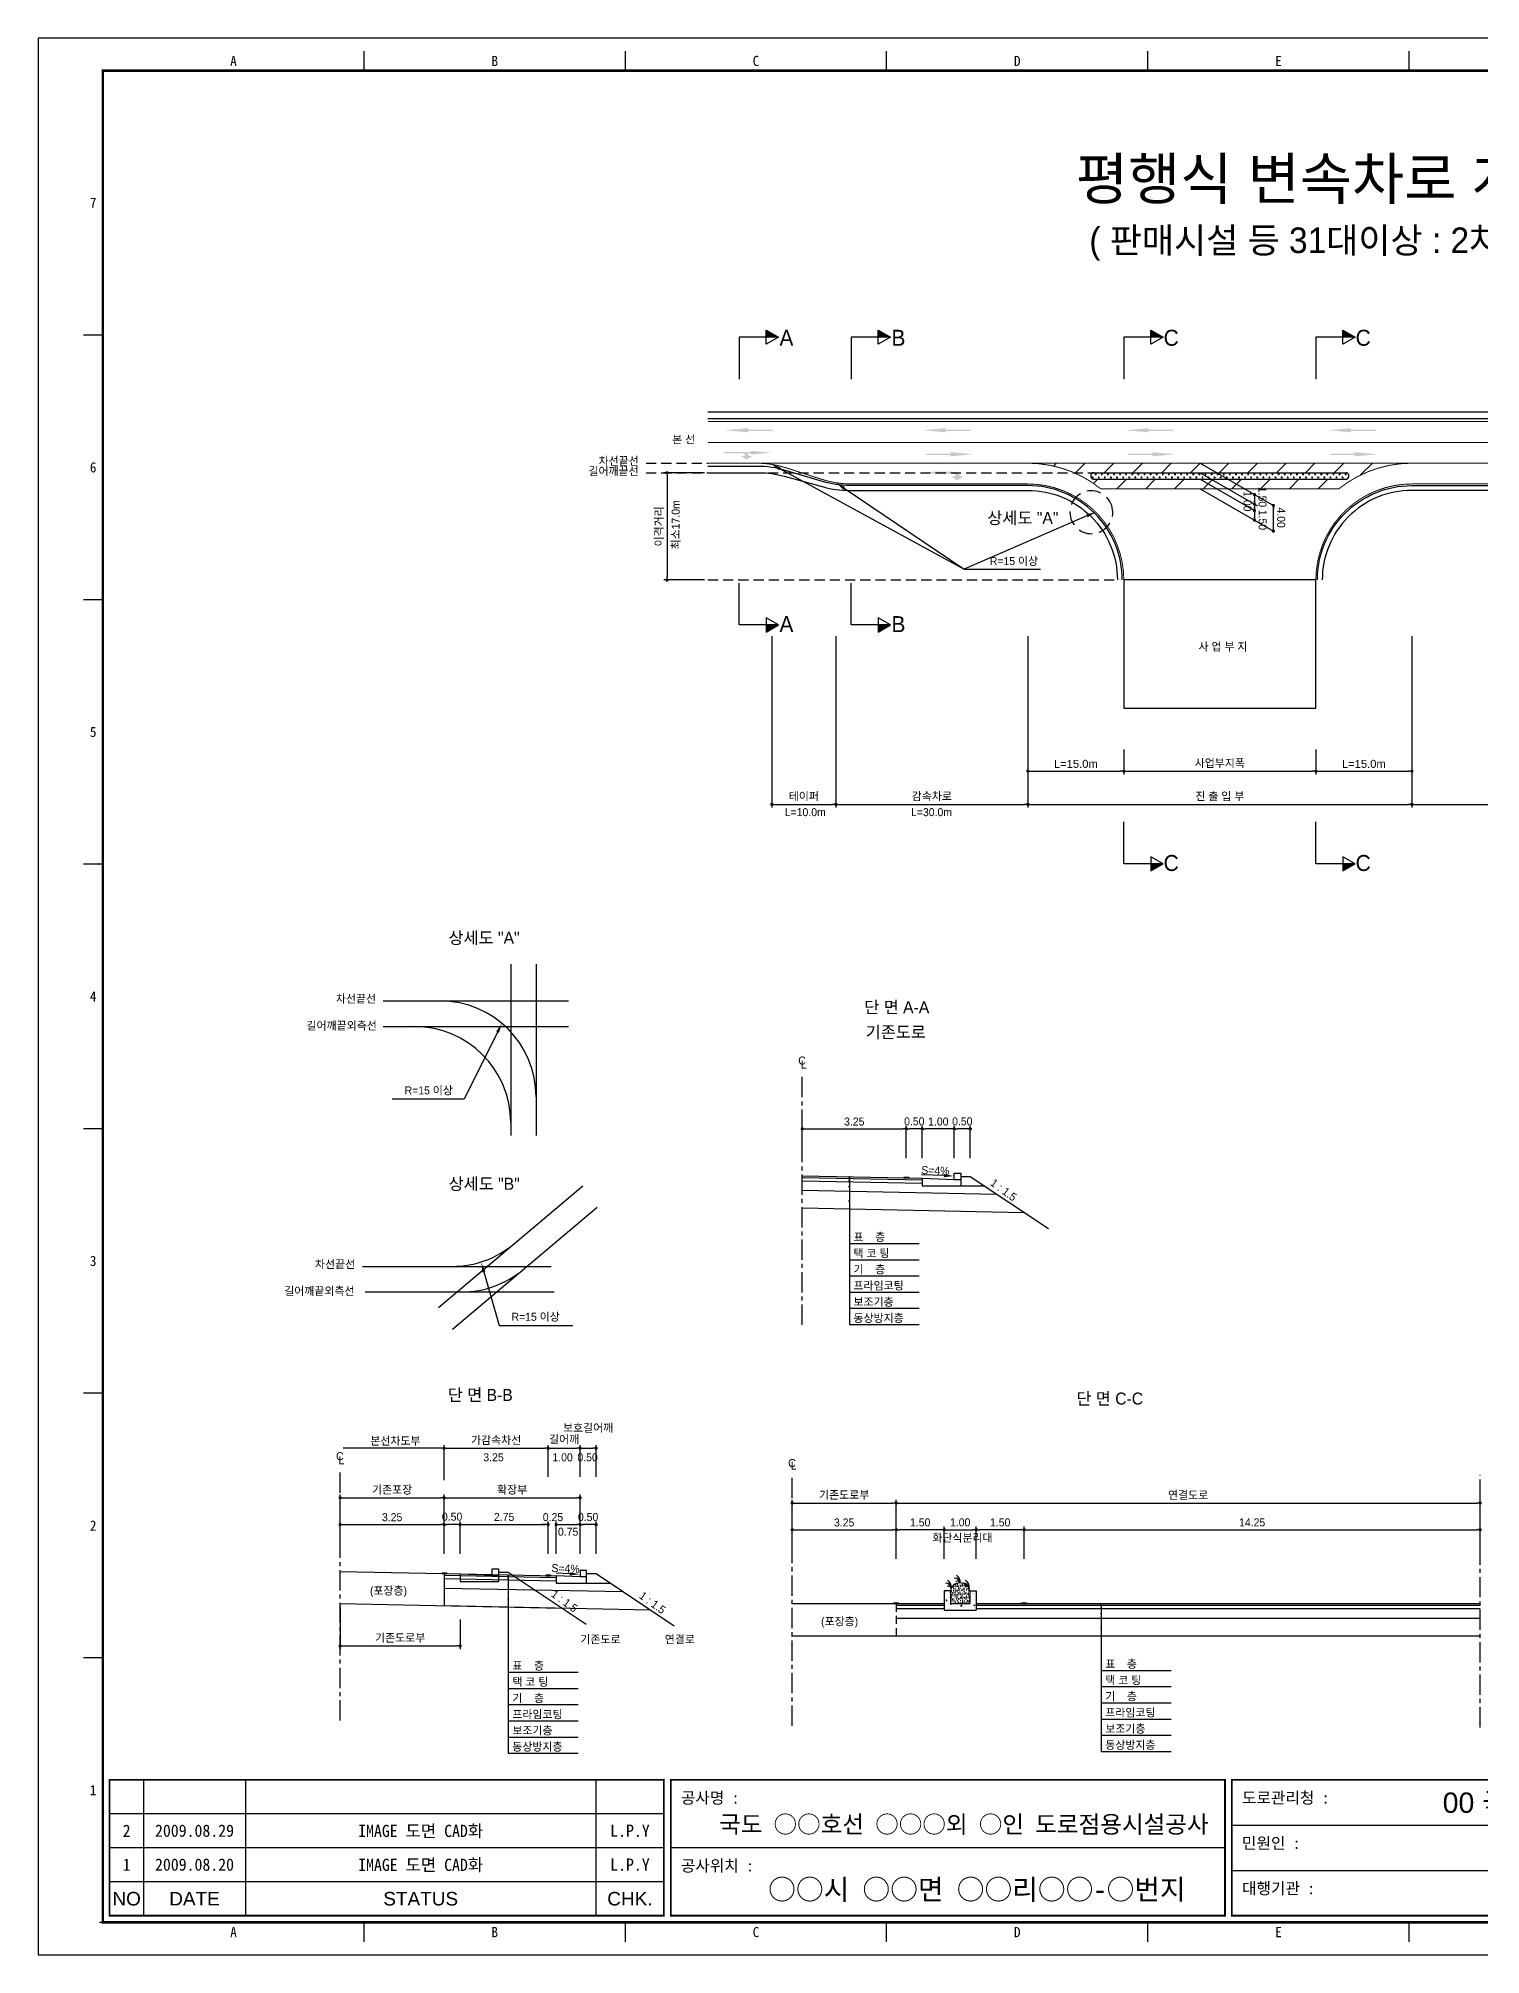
# Model space of a CAD drawing. Header units: millimetres. Extents: x 465 to 889, y -17 to 283.
# Drawn here: x 465.2 to 690.6, y -16.8 to 282.6 of the extents above; entities that cross this region are included whole.
import ezdxf
from ezdxf.enums import TextEntityAlignment as Align

# ---------------------------------------------------------------- set-up
doc = ezdxf.new("R2010")
doc.units = ezdxf.units.MM
doc.linetypes.add('CENTER', pattern=[50.8, 31.75, -6.35, 6.35, -6.35])
doc.linetypes.add('HIDDEN', pattern=[9.525, 6.35, -3.175])
for name, color, linetype in [('CC-GSTR-0004', 4, 'Continuous'), ('CM-LANE-0030', 30, 'Continuous'), ('CZ-DIMT-0002', 7, 'Continuous'), ('CZ-EXST-0002', 1, 'Continuous'), ('CZ-LIN1-0007', 7, 'Continuous'), ('CZ-LIN2-0003', 3, 'Continuous'), ('CZ-LINE-0001', 7, 'Continuous'), ('CZ-TEXT-BOX0', 7, 'Continuous'), ('TITLE', 7, 'Continuous')]:
    doc.layers.add(name, color=color, linetype=linetype)
doc.styles.add('견고딕', font='arial.ttf')
doc.styles.add('돋움', font='')
doc.styles.add('돋음체', font='')
doc.styles.get('돋움').set_extended_font_data('Dotum')
doc.styles.get('돋음체').set_extended_font_data('DotumChe')

# ---------------------------------------------------------------- blocks, each defined once
blk = doc.blocks.new('_Dot')
at = {"color": 0, "linetype": 'ByBlock', "lineweight": -2}
blk.add_line((-0.5, 0), (-1, 0), dxfattribs=at)
at = {"color": 0, "linetype": 'ByBlock', "const_width": 0.5}
blk.add_lwpolyline([(-0.25, 0, 1), (0.25, 0, 1)], format="xyb", close=True, dxfattribs=at)

msp = doc.modelspace()

# ---------------------------------------------------------------- hatches: boundary and pattern name
at = {"layer": 'CM-LANE-0030'}
h = msp.add_hatch(dxfattribs=at)
h.set_pattern_fill('ANSI31', color=256, style=0)
h.set_pattern_definition([(45, (-33.083, -14.5782), (-2.245064, 2.245064), [])])
h.paths.add_polyline_path([(619.84, 216.24, -0.170323), (631.24, 212.24), (668.44, 212.24, -0.170323), (679.84, 216.24)])
h.paths.add_polyline_path([(669.52, 214.74, -0.750696), (669.79, 213.82, 0.001926), (669.67, 213.74), (630.02, 213.74, 0.001926), (629.89, 213.82, -0.750696), (630.16, 214.74)], flags=16)
at = {"layer": 'CZ-EXST-0002'}
h = msp.add_hatch(dxfattribs=at)
h.set_pattern_fill('AR-SAND', color=256, scale=0.01, style=0)
h.set_pattern_definition([(37.5, (-501.35306, 3520.91165), (-0.016000313, 0.489413237), [0, -0.38608, 0, -0.4318, 0, -0.41275]), (7.5, (-501.35306, 3520.91165), (0.44952328, 0.7168251), [0, -0.20828, 0, -0.34798, 0, -0.13335]), (327.5, (-501.6655, 3520.91165), (0.79099237, 0.001437185), [0, -0.127, 0, -0.4572, 0, -0.5969]), (317.5, (-501.6655, 3520.91165), (0.76355645, 0.22292932), [0, -0.0635, 0, -0.29972, 0, -0.3429])])
edge = h.paths.add_edge_path()
edge.add_ellipse((609.27, 40.07), major_axis=(-1.5, 0), ratio=0.829212, start_angle=180, end_angle=360)
edge.add_line((607.77, 40.07), (607.77, 38.07))
edge.add_line((607.77, 38.07), (610.77, 38.07))
edge.add_line((610.77, 38.07), (610.77, 40.07))
at = {"layer": 'CZ-LIN1-0007'}
for points in [[(576.15, 221.71), (576.15, 221.49), (579.97, 221.49), (579.97, 221.28), (576.15, 221.28), (576.15, 221.06), (572.5, 221.38)], [(607.01, 221.71), (607.01, 221.49), (610.83, 221.49), (610.83, 221.28), (607.01, 221.28), (607.01, 221.06), (603.36, 221.38)], [(638.73, 221.71), (638.73, 221.49), (642.55, 221.49), (642.55, 221.28), (638.73, 221.28), (638.73, 221.06), (635.08, 221.38)], [(670.36, 221.71), (670.36, 221.49), (674.18, 221.49), (674.18, 221.28), (670.36, 221.28), (670.36, 221.06), (666.71, 221.38)], [(575.41, 217.99, -0.267976), (576.32, 217.38), (576.87, 217.39), (575.84, 216.81), (575.01, 217.38), (575.62, 217.38, 0.504994), (575.35, 217.75), (572.3, 217.77), (572.3, 218.01)], [(576.54, 218.16), (576.54, 217.97), (573.11, 217.97), (573.11, 217.78), (576.54, 217.78), (576.54, 217.59), (579.81, 217.87)], [(607.74, 217.96), (607.74, 217.74), (603.91, 217.74), (603.91, 217.53), (607.74, 217.53), (607.74, 217.31), (611.39, 217.63)], [(639.31, 217.96), (639.31, 217.74), (635.48, 217.74), (635.48, 217.53), (639.31, 217.53), (639.31, 217.31), (642.96, 217.63)], [(670.88, 217.96), (670.88, 217.74), (667.06, 217.74), (667.06, 217.53), (670.88, 217.53), (670.88, 217.31), (674.53, 217.63)], [(608.27, 214.89, -0.267976), (609.3, 214.21), (609.93, 214.21), (608.76, 213.55), (607.81, 214.2), (608.51, 214.21, 0.504994), (608.2, 214.62), (604.73, 214.64), (604.74, 214.92)], [(601.22, 104.56), (601.22, 104.69), (600.47, 104.7), (600.47, 104.58)], [(529.01, 42.75), (529.01, 42.88), (528.26, 42.89), (528.26, 42.77)], [(545.26, 42.43), (545.26, 42.55), (544.51, 42.57), (544.51, 42.44)], [(599.64, 38.07), (599.64, 38.19), (598.89, 38.19), (598.89, 38.07)], [(619.64, 38.07), (619.64, 38.19), (618.89, 38.19), (618.89, 38.07)]]:
    msp.add_hatch(color=256, dxfattribs=at).paths.add_polyline_path(points)
at = {"layer": 'CZ-LIN2-0003'}
h = msp.add_hatch(dxfattribs=at)
h.set_pattern_fill('CROSS', color=256, scale=0.075, style=0)
h.set_pattern_definition([(0, (-33.0829, -14.57823), (0.47625, 0.47625), [0.238125, -0.714375]), (90, (-32.96384, -14.6973), (-0.47625, 0.47625), [0.238125, -0.714375])])
h.paths.add_polyline_path([(669.52, 214.74), (630.16, 214.74, 0.750696), (629.89, 213.82, -0.001926), (630.02, 213.74), (669.67, 213.74, -0.001926), (669.79, 213.82, 0.750696)])
at = {"layer": 'CZ-LINE-0001'}
for points in [[(578.96, 237.01), (578.96, 235.91), (580.87, 235.91)], [(596.46, 237.01), (596.46, 235.91), (598.36, 235.91)], [(639.08, 237.01), (639.08, 235.91), (640.99, 235.91)], [(669.08, 237.01), (669.08, 235.91), (670.99, 235.91)], [(580.87, 190.96), (578.96, 190.96), (578.96, 189.86)], [(598.36, 190.96), (596.46, 190.96), (596.46, 189.86)], [(640.99, 153.65), (639.08, 153.65), (639.08, 152.55)], [(670.99, 153.65), (669.08, 153.65), (669.08, 152.55)]]:
    msp.add_hatch(color=256, dxfattribs=at).paths.add_polyline_path(points)

# ---------------------------------------------------------------- linework, layer by layer
at = {"color": 0, "linetype": 'ByBlock', "lineweight": -2}
msp.add_line((528.38, 62.35), (528.13, 62.35), dxfattribs=at)
at = {"color": 0, "linetype": 'ByBlock', "const_width": 0.25}
for points in [[(655.25, 211.21, 1), (655.25, 211.46, 1)], [(528.51, 62.35, 1), (528.76, 62.35, 1)], [(690.64, 49.62, 1), (690.39, 49.62, 1)]]:
    msp.add_lwpolyline(points, format="xyb", close=True, dxfattribs=at)
at = {"layer": 'CC-GSTR-0004'}
for p, q in [((608.35, 104.32), (608.35, 105.32)), ((608.35, 105.32), (609.35, 105.32)), ((609.35, 105.32), (609.35, 103.32)), ((603.35, 104.52), (603.35, 103.32)), ((603.35, 104.52), (608.35, 104.32)), ((603.35, 103.32), (609.35, 103.32)), ((608.35, 104.32), (609.35, 104.32))]:
    msp.add_line(p, q, dxfattribs=at)
for points in [[(569.84, 224.24), (774.84, 224.24)], [(569.84, 223.24), (774.84, 223.24)], [(550.88, 42.26), (549.88, 42.26), (546.13, 42.41), (546.13, 41.26), (550.88, 41.26), (550.88, 43.26), (549.88, 43.26), (549.88, 42.26)]]:
    msp.add_lwpolyline(points, dxfattribs=at)
for points in [[(634.59, 197.99, 0.414214), (619.84, 212.74), (592.04, 212.74), (592.04, 212.74, -0.072993), (587.73, 213.38), (587.73, 213.38), (581.95, 215.11), (581.95, 215.11, 0.072993), (577.64, 215.74), (577.64, 215.74), (569.84, 215.74)], [(665.09, 197.99, -0.414214), (679.84, 212.74), (743.72, 212.74), (743.72, 212.74, 0.03724), (745.95, 212.91), (763.74, 215.58), (763.74, 215.58, -0.03724), (765.96, 215.74), (765.96, 215.74), (774.84, 215.74)], [(569.84, 214.74), (577.82, 214.74, -0.067192), (581.79, 214.21), (587.89, 212.53, 0.067192), (591.87, 211.99), (619.84, 211.99, -0.414214), (633.84, 197.99)], [(774.84, 214.74), (765.87, 214.74, 0.034174), (763.83, 214.6), (745.86, 212.13, -0.034174), (743.82, 211.99), (743.82, 211.99), (679.84, 211.99, 0.414214), (665.84, 197.99)]]:
    msp.add_lwpolyline(points, format="xyb", dxfattribs=at)
at = {"layer": 'CM-LANE-0030', "const_width": 0.15}
msp.add_lwpolyline([(569.84, 219.49), (774.84, 219.49)], dxfattribs=at)
msp.add_lwpolyline([(668.44, 212.24), (631.24, 212.24, 0.170323), (619.84, 216.24), (679.84, 216.24, 0.170323)], format="xyb", close=True, dxfattribs=at)
at = {"layer": 'CZ-EXST-0002'}
for p, q in [((539.03, 137.98), (539.03, 111.2)), ((543.01, 137.98), (543.01, 111.2)), ((519.13, 132.24), (548.08, 132.24)), ((519.13, 128.22), (548.08, 128.22)), ((527.74, 84.33), (550.29, 103.32)), ((529.95, 80.96), (552.55, 99.99)), ((515.87, 90.76), (545.35, 90.76)), ((516.28, 86.76), (545.83, 86.76)), ((512.38, 43.09), (531.13, 42.71)), ((531.13, 42.71), (536.13, 42.51)), ((531.13, 42.71), (531.13, 41.51)), ((536.13, 43.51), (537.13, 43.51)), ((536.13, 42.51), (536.13, 43.51)), ((536.13, 42.51), (537.13, 42.51)), ((537.13, 43.51), (537.13, 41.51)), ((537.13, 43.01), (538.63, 43.01)), ((538.63, 43.01), (550.83, 34.88)), ((531.13, 41.51), (537.13, 41.51)), ((606.78, 38.97), (606.78, 38.97)), ((607.19, 39.9), (607.19, 39.9)), ((607.5, 38.97), (607.5, 38.97)), ((607.53, 39.81), (607.53, 39.81)), ((607.6, 38.98), (607.6, 38.98)), ((607.65, 39.78), (607.65, 39.78)), ((610.8, 39.4), (610.8, 39.4)), ((611.22, 39.73), (611.22, 39.73)), ((611.26, 39.73), (611.26, 39.73)), ((611.4, 39.5), (611.4, 39.5)), ((611.44, 39.48), (611.44, 39.48)), ((512.38, 38.09), (547.06, 37.39)), ((583.02, 38.07), (599.27, 38.07)), ((606.77, 38.28), (606.81, 38.33)), ((606.77, 38.1), (606.83, 38.09)), ((606.83, 38.09), (606.81, 38.33)), ((606.93, 37.98), (606.93, 37.98)), ((607.01, 37.6), (607.01, 37.6)), ((607.05, 38.54), (607.2, 38.53)), ((607.06, 38.54), (607.18, 38.68)), ((607.17, 38.52), (607.14, 38.68)), ((607.44, 37.27), (607.44, 37.27)), ((607.47, 38.12), (607.47, 38.12)), ((607.51, 38.89), (607.51, 38.89)), ((607.55, 37.25), (607.55, 37.25)), ((607.56, 38.06), (607.56, 38.06)), ((607.75, 38.08), (607.75, 38.08)), ((607.75, 38.03), (607.88, 37.94)), ((607.77, 38.02), (607.89, 38.07)), ((607.86, 37.19), (607.86, 37.19)), ((607.88, 37.94), (607.92, 38.07)), ((608.37, 37.54), (608.37, 37.54)), ((608.72, 37.44), (608.72, 37.44)), ((608.9, 37.2), (608.9, 37.2)), ((609.31, 37.71), (609.54, 37.67)), ((609.32, 37.7), (609.52, 37.91)), ((609.44, 37.07), (609.45, 37.07)), ((609.46, 37.4), (609.46, 37.4)), ((609.54, 37.67), (609.52, 37.91)), ((609.72, 37.48), (609.72, 37.48)), ((610.04, 37.63), (610.04, 37.63)), ((610.1, 37.48), (610.1, 37.48)), ((610.26, 37.14), (610.26, 37.14)), ((610.61, 37.07), (610.61, 37.07)), ((610.77, 38.48), (610.77, 38.48)), ((610.77, 38.29), (610.83, 38.36)), ((610.77, 38.21), (610.84, 38.21)), ((610.82, 38.2), (610.79, 38.36)), ((611.06, 37.61), (611.06, 37.61)), ((611.08, 37.42), (611.08, 37.42)), ((611.34, 37.81), (611.34, 37.81)), ((611.37, 38.65), (611.37, 38.65)), ((611.4, 37.82), (611.53, 37.74)), ((611.42, 37.81), (611.59, 37.88)), ((611.53, 37.74), (611.58, 37.89)), ((611.57, 38.72), (611.57, 38.72)), ((611.62, 37.08), (611.62, 37.08)), ((611.73, 38.61), (611.73, 38.61)), ((583.02, 33.07), (599.27, 33.07))]:
    msp.add_line(p, q, dxfattribs=at)
at = {"layer": 'CZ-LIN1-0007'}
for p, q in [((600.47, 104.7), (601.22, 104.69)), ((600.47, 104.58), (601.22, 104.56)), ((601.22, 104.69), (601.22, 104.56)), ((528.26, 42.89), (529.01, 42.88)), ((528.26, 42.77), (529.01, 42.75)), ((529.01, 42.88), (529.01, 42.75)), ((544.51, 42.57), (545.26, 42.55)), ((544.51, 42.44), (545.26, 42.43)), ((545.26, 42.55), (545.26, 42.43)), ((598.89, 38.07), (598.89, 38.19)), ((598.89, 38.19), (599.64, 38.19)), ((599.64, 38.07), (598.89, 38.07)), ((599.64, 38.19), (599.64, 38.07)), ((618.89, 38.19), (619.64, 38.19)), ((618.89, 38.07), (618.89, 38.19)), ((619.64, 38.07), (618.89, 38.07)), ((619.64, 38.19), (619.64, 38.07))]:
    msp.add_line(p, q, dxfattribs=at)
at = {"layer": 'CZ-LIN1-0007', "const_width": 0.15}
for points in [[(569.84, 222.74), (774.84, 222.74)], [(598.65, 216.24), (619.84, 216.24)], [(679.84, 216.24), (722.95, 216.24)]]:
    msp.add_lwpolyline(points, dxfattribs=at)
for points in [[(569.84, 216.24), (577.47, 216.24), (577.47, 216.24, -0.07872), (582.1, 215.51), (582.1, 215.51), (587.58, 213.73, 0.07872), (592.22, 212.99), (619.84, 212.99, -0.414214), (634.84, 197.99)], [(774.84, 216.24), (766.05, 216.24), (766.05, 216.24, 0.040295), (763.65, 216.05), (763.65, 216.05), (746.04, 213.19), (746.04, 213.19, -0.040295), (743.63, 212.99), (679.84, 212.99, 0.414214), (664.84, 197.99)]]:
    msp.add_lwpolyline(points, format="xyb", dxfattribs=at)
at = {"layer": 'CZ-LIN1-0007', "linetype": 'HIDDEN', "const_width": 0.15}
msp.add_lwpolyline([(577.47, 216.24), (598.65, 216.24)], dxfattribs=at)
at = {"layer": 'CZ-LIN2-0003'}
for p, q in [((630.02, 213.74), (669.67, 213.74)), ((630.16, 214.74), (669.52, 214.74)), ((584.6, 104.9), (603.35, 104.52)), ((609.35, 104.82), (610.85, 104.82)), ((610.85, 104.82), (623.05, 96.68)), ((584.6, 104.65), (603.35, 104.27)), ((584.6, 104.15), (603.35, 103.77)), ((584.6, 102.65), (615.02, 102.04)), ((609.35, 103.32), (613.1, 103.32)), ((584.6, 99.9), (619.27, 99.2)), ((528.63, 42.76), (528.63, 37.76)), ((528.63, 42.76), (546.13, 42.41)), ((528.63, 42.51), (546.13, 42.16)), ((528.63, 42.01), (546.13, 41.66)), ((550.88, 42.76), (552.38, 42.76)), ((552.38, 42.76), (564.58, 34.63)), ((528.63, 40.51), (556.59, 39.95)), ((550.88, 41.26), (554.63, 41.26)), ((607.77, 40.07), (606.77, 40.07)), ((606.77, 40.07), (606.77, 37.07)), ((607.77, 40.07), (607.77, 38.07)), ((610.77, 40.07), (610.77, 38.07)), ((610.77, 40.07), (611.77, 40.07)), ((611.77, 40.07), (611.77, 37.07)), ((528.63, 37.76), (560.85, 37.12)), ((599.27, 38.07), (606.77, 38.07)), ((599.27, 37.82), (606.77, 37.82)), ((599.27, 37.32), (606.77, 37.32)), ((606.77, 37.07), (611.77, 37.07)), ((607.77, 38.07), (610.77, 38.07)), ((611.77, 38.07), (690.52, 38.07)), ((611.77, 37.82), (690.52, 37.82)), ((611.77, 37.32), (690.52, 37.32)), ((599.27, 35.82), (690.52, 35.82)), ((599.27, 33.07), (690.52, 33.07))]:
    msp.add_line(p, q, dxfattribs=at)
for points in [[(630.02, 213.74, 0.001926), (629.89, 213.82, 0.001926)], [(669.79, 213.82, 0.001926), (669.67, 213.74)]]:
    msp.add_lwpolyline(points, format="xyb", dxfattribs=at)
msp.add_lwpolyline([(664.84, 197.99), (634.84, 197.99), (634.84, 177.99), (664.84, 177.99)], close=True, dxfattribs=at)
for centre, radius, start, end in [((630.16, 214.24), 0.5, 90, 237.5816), ((669.52, 214.24), 0.5, 302.4184, 90), ((528.01, 117.24), 15, 0, 90), ((524.03, 113.22), 15, 0, 90), ((529.9, 105.76), 15, 270, 310.097), ((531.36, 101.76), 15, 270, 310.097), ((608.39, 41.19), 0.88, 7.8639, 92.7752), ((608.29, 41.53), 1, 347.1802, 67.3267), ((607, 40.4), 0.88, 7.8639, 92.7752), ((607.46, 40.38), 0.44, 19.771, 124.0366), ((606.89, 40.75), 1, 347.1802, 67.3267), ((608.85, 41.16), 0.44, 19.771, 124.0366), ((609.79, 40.4), 0.88, 7.8639, 92.7752), ((610.25, 40.38), 0.44, 19.771, 124.0366), ((609.68, 40.75), 1, 347.1802, 67.3267)]:
    msp.add_arc(centre, radius, start, end, dxfattribs=at)
msp.add_ellipse((609.27, 40.07), major_axis=(-1.5, 0), ratio=0.829212, start_param=3.141593, end_param=6.283185, dxfattribs=at)
at = {"layer": 'CZ-LINE-0001'}
for p, q in [((578.96, 234.81), (578.96, 237.01)), ((578.96, 237.01), (580.87, 235.91)), ((596.46, 234.81), (596.46, 237.01)), ((596.46, 237.01), (598.36, 235.91)), ((639.08, 234.81), (639.08, 237.01)), ((639.08, 237.01), (640.99, 235.91)), ((669.08, 234.81), (669.08, 237.01)), ((669.08, 237.01), (670.99, 235.91)), ((580.87, 235.91), (574.72, 235.91)), ((574.72, 235.91), (574.72, 229.37)), ((580.87, 235.91), (578.96, 234.81)), ((598.36, 235.91), (592.22, 235.91)), ((592.22, 235.91), (592.22, 229.37)), ((598.36, 235.91), (596.46, 234.81)), ((640.99, 235.91), (634.84, 235.91)), ((634.84, 235.91), (634.84, 229.37)), ((640.99, 235.91), (639.08, 234.81)), ((670.99, 235.91), (664.84, 235.91)), ((664.84, 235.91), (664.84, 229.37)), ((670.99, 235.91), (669.08, 234.81)), ((646.75, 216.24), (658.21, 209.63)), ((569.34, 214.74), (562.96, 214.74)), ((563.46, 214.24), (563.46, 198.49)), ((646.75, 214.74), (655.75, 209.55)), ((646.75, 213.74), (655.25, 208.84)), ((646.75, 212.24), (658.21, 205.63)), ((655.25, 211.09), (655.25, 210.84)), ((655.25, 210.84), (655.25, 207.34)), ((655.25, 210.09), (655.25, 210.34)), ((655.25, 209.59), (655.25, 209.34)), ((658.21, 205.63), (658.21, 209.63)), ((655.25, 209.09), (655.25, 209.34)), ((655.25, 207.59), (655.25, 207.84)), ((658.21, 209.38), (658.21, 209.13)), ((658.21, 205.88), (658.21, 206.13)), ((569.34, 197.99), (562.96, 197.99)), ((609.89, 199.69), (621.83, 199.69)), ((574.72, 190.96), (574.72, 197.5)), ((592.22, 190.96), (592.22, 197.5)), ((580.87, 190.96), (578.96, 192.06)), ((578.96, 192.06), (578.96, 189.86)), ((598.36, 190.96), (596.46, 192.06)), ((596.46, 192.06), (596.46, 189.86)), ((580.87, 190.96), (574.72, 190.96)), ((578.96, 189.86), (580.87, 190.96)), ((579.84, 189.22), (579.84, 162.44)), ((589.84, 189.22), (589.84, 162.44)), ((589.84, 189.22), (589.84, 162.44)), ((598.36, 190.96), (592.22, 190.96)), ((596.46, 189.86), (598.36, 190.96)), ((619.84, 189.22), (619.84, 162.44)), ((679.84, 189.22), (679.84, 162.44)), ((619.84, 171.5), (619.84, 162.44)), ((619.84, 171.5), (619.84, 167.62)), ((634.84, 171.5), (634.84, 167.62)), ((634.84, 171.5), (634.84, 167.62)), ((664.84, 171.5), (664.84, 167.62)), ((664.84, 171.5), (664.84, 167.62)), ((679.84, 171.5), (679.84, 162.44)), ((679.84, 171.5), (679.84, 167.62)), ((620.34, 168.12), (634.34, 168.12)), ((635.34, 168.12), (664.34, 168.12)), ((665.34, 168.12), (679.34, 168.12)), ((580.34, 162.94), (589.34, 162.94)), ((590.34, 162.94), (619.34, 162.94)), ((620.34, 162.94), (679.34, 162.94)), ((680.34, 162.94), (744.34, 162.94)), ((634.84, 153.65), (634.84, 160.19)), ((664.84, 153.65), (664.84, 160.19)), ((640.99, 153.65), (634.84, 153.65)), ((640.99, 153.65), (639.08, 154.75)), ((639.08, 154.75), (639.08, 152.55)), ((639.08, 152.55), (640.99, 153.65)), ((670.99, 153.65), (664.84, 153.65)), ((670.99, 153.65), (669.08, 154.75)), ((669.08, 154.75), (669.08, 152.55)), ((669.08, 152.55), (670.99, 153.65)), ((584.6, 107.69), (584.6, 112.74)), ((585.1, 112.24), (600.35, 112.24)), ((600.85, 107.69), (600.85, 112.74)), ((600.85, 107.69), (600.85, 112.74)), ((602.85, 112.24), (601.35, 112.24)), ((603.35, 107.69), (603.35, 112.74)), ((603.35, 107.69), (603.35, 112.74)), ((607.85, 112.24), (603.85, 112.24)), ((608.35, 107.69), (608.35, 112.74)), ((608.35, 110.13), (608.35, 112.74)), ((610.35, 112.24), (608.85, 112.24)), ((610.85, 107.69), (610.85, 112.74)), ((591.95, 104.76), (591.95, 81.67)), ((591.95, 94.33), (602.88, 94.33)), ((591.95, 91.8), (602.88, 91.8)), ((591.95, 89.27), (602.88, 89.27)), ((591.95, 86.74), (602.88, 86.74)), ((591.95, 84.21), (602.88, 84.21)), ((591.95, 81.67), (602.88, 81.67)), ((528.63, 62.35), (512.88, 62.35)), ((528.63, 57.38), (528.63, 62.85)), ((528.63, 57.88), (528.63, 62.85)), ((529.13, 62.35), (544.38, 62.35)), ((544.88, 57.88), (544.88, 62.85)), ((544.88, 57.88), (544.88, 62.85)), ((545.38, 62.35), (549.38, 62.35)), ((549.88, 57.88), (549.88, 62.85)), ((549.88, 57.88), (549.88, 62.85)), ((550.38, 62.35), (551.88, 62.35)), ((552.38, 57.88), (552.38, 62.85)), ((512.38, 50.93), (512.38, 55.11)), ((512.88, 54.61), (528.13, 54.61)), ((528.63, 50.93), (528.63, 55.11)), ((528.63, 50.93), (528.63, 55.11)), ((529.13, 54.61), (549.38, 54.61)), ((549.88, 50.93), (549.88, 55.11)), ((583.02, 50.12), (583.02, 54.29)), ((599.27, 50.12), (599.27, 54.29)), ((599.27, 50.12), (599.27, 54.29)), ((690.52, 50.12), (690.52, 54.29)), ((512.38, 45.88), (512.38, 50.93)), ((528.63, 45.88), (528.63, 50.93)), ((528.63, 45.88), (528.63, 50.93)), ((531.13, 45.88), (531.13, 50.93)), ((531.13, 45.88), (531.13, 50.93)), ((544.88, 45.88), (544.88, 50.93)), ((544.88, 45.88), (544.88, 50.93)), ((546.13, 45.88), (546.13, 50.93)), ((546.13, 45.88), (546.13, 50.93)), ((549.88, 45.88), (549.88, 50.93)), ((549.88, 48.32), (549.88, 50.93)), ((552.38, 45.88), (552.38, 50.93)), ((583.52, 53.79), (598.77, 53.79)), ((599.77, 53.79), (690.02, 53.79)), ((512.88, 50.43), (528.13, 50.43)), ((530.63, 50.43), (529.13, 50.43)), ((531.63, 50.43), (544.38, 50.43)), ((544.38, 50.43), (543.88, 50.43)), ((546.63, 50.43), (549.38, 50.43)), ((546.63, 50.43), (547.13, 50.43)), ((551.88, 50.43), (550.38, 50.43)), ((583.02, 45.06), (583.02, 50.12)), ((583.52, 49.62), (598.77, 49.62)), ((599.27, 45.06), (599.27, 50.12)), ((599.27, 45.06), (599.27, 50.12)), ((606.27, 49.62), (599.77, 49.62)), ((606.77, 45.06), (606.77, 50.12)), ((606.77, 45.06), (606.77, 50.12)), ((607.27, 49.62), (611.27, 49.62)), ((611.77, 45.06), (611.77, 50.12)), ((611.77, 45.06), (611.77, 50.12)), ((618.77, 49.62), (612.27, 49.62)), ((619.27, 45.06), (619.27, 50.12)), ((619.27, 45.06), (619.27, 50.12)), ((619.77, 49.62), (690.02, 49.62)), ((690.52, 45.06), (690.52, 50.12)), ((690.52, 45.06), (690.52, 50.12)), ((538.64, 42.57), (538.64, 14.7)), ((512.38, 37.59), (512.38, 30.97)), ((631.29, 38.07), (631.29, 14.98)), ((531.13, 35.58), (531.13, 30.97)), ((512.88, 31.47), (530.63, 31.47)), ((538.64, 27.36), (549.58, 27.36)), ((631.29, 27.64), (642.23, 27.64)), ((538.64, 24.83), (549.58, 24.83)), ((631.29, 25.11), (642.23, 25.11)), ((538.64, 22.3), (549.58, 22.3)), ((631.29, 22.58), (642.23, 22.58)), ((538.64, 19.77), (549.58, 19.77)), ((631.29, 20.05), (642.23, 20.05)), ((538.64, 17.23), (549.58, 17.23)), ((631.29, 17.51), (642.23, 17.51)), ((631.29, 14.98), (642.23, 14.98)), ((538.64, 14.7), (549.58, 14.7))]:
    msp.add_line(p, q, dxfattribs=at)
at = {"layer": 'CZ-LINE-0001', "linetype": 'HIDDEN', "ltscale": 0.25}
for p, q in [((560.18, 216.24), (569.84, 216.24)), ((560.18, 214.74), (630.16, 214.74)), ((569.84, 197.99), (633.84, 197.99))]:
    msp.add_line(p, q, dxfattribs=at)
at = {"layer": 'CZ-LINE-0001', "linetype": 'HIDDEN', "ltscale": 0.35}
msp.add_line((633.08, 208.96), (633.08, 208.96), dxfattribs=at)
at = {"layer": 'CZ-LINE-0001', "linetype": 'CENTER', "ltscale": 0.1}
for p, q in [((584.6, 81.62), (584.6, 121)), ((512.38, 19.81), (512.38, 59.19)), ((583.02, 18.99), (583.02, 58.37)), ((690.52, 18.74), (690.52, 58.12))]:
    msp.add_line(p, q, dxfattribs=at)
at = {"layer": 'CZ-LINE-0001', "linetype": 'HIDDEN', "ltscale": 0.2}
msp.add_line((599.27, 38.07), (599.27, 33.07), dxfattribs=at)
at = {"layer": 'CZ-LINE-0001'}
for points in [[(581.13, 215.34), (609.89, 199.69)], [(591.12, 212.34), (609.89, 199.69)], [(629.07, 208), (609.89, 199.69)], [(536.98, 127.36), (531.76, 116.89), (520.52, 116.89)], [(606.72, 104.94), (603.22, 105.08)], [(534.85, 89.89), (537.22, 81.53), (548.72, 81.53)], [(548.27, 42.73), (546.13, 42.82)]]:
    msp.add_lwpolyline(points, dxfattribs=at)
at = {"layer": 'CZ-LINE-0001', "const_width": 0.25}
for points in [[(655.25, 209.96, 1), (655.25, 209.71, 1)], [(655.25, 209.71, 1), (655.25, 209.96, 1)], [(658.21, 209.51, 1), (658.21, 209.76, 1)], [(655.25, 208.96, 1), (655.25, 208.71, 1)], [(655.25, 207.46, 1), (655.25, 207.21, 1)], [(658.21, 205.76, 1), (658.21, 205.51, 1)]]:
    msp.add_lwpolyline(points, format="xyb", close=True, dxfattribs=at)
at = {"layer": 'CZ-LINE-0001', "linetype": 'HIDDEN', "ltscale": 0.35}
msp.add_arc((629.76, 208.57), 3.35, 6.7667, 6.749, dxfattribs=at)
at = {"layer": 'CZ-LINE-0001'}
for centre, start, end in [((591.94, 104.01), 0, 180), ((591.94, 104.01), 0, 180), ((591.94, 104.01), 180, 0), ((591.94, 104.01), 180, 0), ((591.95, 104.7), 0, 180), ((591.95, 104.7), 0, 180), ((591.95, 104.7), 180, 0), ((591.95, 104.7), 180, 0), ((591.95, 104.49), 0, 180), ((591.95, 104.49), 0, 180), ((591.95, 104.49), 180, 0), ((591.95, 104.49), 180, 0), ((591.95, 104.26), 0, 180), ((591.95, 104.26), 0, 180), ((591.95, 104.26), 180, 0), ((591.95, 104.26), 180, 0), ((538.64, 42.5), 0, 180), ((538.64, 42.5), 0, 180), ((538.64, 42.5), 180, 0), ((538.64, 42.5), 180, 0), ((538.64, 42.3), 0, 180), ((538.64, 42.3), 0, 180), ((538.64, 42.3), 180, 0), ((538.64, 42.3), 180, 0), ((538.64, 42.07), 0, 180), ((538.64, 42.07), 0, 180), ((538.64, 42.07), 180, 0), ((538.64, 42.07), 180, 0), ((538.64, 41.82), 0, 180), ((538.64, 41.82), 0, 180), ((538.64, 41.82), 180, 0), ((538.64, 41.82), 180, 0), ((538.64, 41.02), 0, 180), ((538.64, 41.02), 0, 180), ((538.64, 41.02), 180, 0), ((538.64, 41.02), 180, 0), ((538.64, 38.78), 0, 180), ((538.64, 38.78), 0, 180), ((538.64, 38.78), 180, 0), ((538.64, 38.78), 180, 0)]:
    msp.add_arc(centre, 0.0625, start, end, dxfattribs=at)
at = {"layer": 'CZ-LINE-0001', "linetype": 'ByBlock'}
for centre, start, end in [((591.94, 103.21), 0, 180), ((591.94, 103.21), 0, 180), ((591.94, 103.21), 180, 0), ((591.94, 103.21), 180, 0), ((591.94, 100.98), 0, 180), ((591.94, 100.98), 0, 180), ((591.94, 100.98), 180, 0), ((591.94, 100.98), 180, 0), ((631.29, 37.32), 0, 180), ((631.29, 37.32), 0, 180), ((631.29, 37.32), 180, 0), ((631.29, 37.32), 180, 0), ((631.29, 36.52), 0, 180), ((631.29, 36.52), 0, 180), ((631.29, 36.52), 180, 0), ((631.29, 36.52), 180, 0), ((631.29, 38.01), 0, 180), ((631.29, 38.01), 0, 180), ((631.29, 38.01), 180, 0), ((631.29, 38.01), 180, 0), ((631.29, 37.8), 0, 180), ((631.29, 37.8), 0, 180), ((631.29, 37.8), 180, 0), ((631.29, 37.8), 180, 0), ((631.29, 37.57), 0, 180), ((631.29, 37.57), 0, 180), ((631.29, 37.57), 180, 0), ((631.29, 37.57), 180, 0), ((631.29, 34.28), 0, 180), ((631.29, 34.28), 0, 180), ((631.29, 34.28), 180, 0), ((631.29, 34.28), 180, 0)]:
    msp.add_arc(centre, 0.0625, start, end, dxfattribs=at)
at = {"layer": 'CZ-LINE-0001'}
for points in [[(581.01, 215.12), (579.81, 216.06), (581.25, 215.56)], [(590.98, 212.13), (589.87, 213.18), (591.26, 212.55)], [(628.97, 208.23), (630.45, 208.6), (629.17, 207.78)], [(536.76, 127.47), (537.65, 128.7), (537.21, 127.25)], [(606.73, 105.19), (608.22, 104.88), (606.71, 104.69)], [(534.61, 89.82), (534.44, 91.34), (535.09, 89.96)], [(548.28, 42.98), (549.77, 42.67), (548.26, 42.48)]]:
    msp.add_solid(points, dxfattribs=at)
at = {"layer": 'TITLE', "color": 7, "linetype": 'Continuous'}
for p, q in [((516.13, 277.57), (516.13, 280.59)), ((556.95, 277.57), (556.95, 280.59)), ((597.78, 277.57), (597.78, 280.59)), ((638.6, 277.57), (638.6, 280.59)), ((679.43, 277.57), (679.43, 280.59)), ((475.3, 236.24), (472.28, 236.24)), ((475.3, 194.91), (472.28, 194.91)), ((475.3, 153.58), (472.28, 153.58)), ((475.3, 112.26), (472.28, 112.26)), ((475.3, 70.93), (472.28, 70.93)), ((475.3, 29.6), (472.28, 29.6)), ((516.13, -14.75), (516.13, -11.73)), ((556.95, -14.75), (556.95, -11.73)), ((597.78, -14.75), (597.78, -11.73)), ((638.6, -14.75), (638.6, -11.73)), ((679.43, -14.75), (679.43, -11.73))]:
    msp.add_line(p, q, dxfattribs=at)
at = {"layer": 'TITLE', "ltscale": 150}
for p, q in [((481.67, 10.55), (481.67, -10.67)), ((497.59, 10.55), (497.59, -10.67)), ((552.36, 10.55), (552.36, -10.67)), ((562.97, 5.25), (476.36, 5.25)), ((651.71, 3.48), (738.32, 3.48)), ((562.97, -0.06), (476.36, -0.06)), ((650.65, -0.06), (564.04, -0.06)), ((562.97, -5.37), (476.36, -5.37)), ((651.71, -3.6), (738.32, -3.6))]:
    msp.add_line(p, q, dxfattribs=at)
at = {"layer": 'TITLE'}
msp.add_line((883.66, -11.73), (474.8, -11.73), dxfattribs=at)
msp.add_lwpolyline([(465.22, -16.77), (888.58, -16.77), (888.58, 282.61), (465.22, 282.61)], close=True, dxfattribs=at)
at = {"layer": 'TITLE', "linetype": 'Continuous', "const_width": 0.403}
msp.add_lwpolyline([(475.3, -11.73), (475.3, 277.57), (883.55, 277.57), (883.55, -11.73)], close=True, dxfattribs=at)
at = {"layer": 'TITLE', "ltscale": 150, "const_width": 0.265}
for points in [[(476.36, 10.55), (562.97, 10.55), (562.97, -10.67), (476.36, -10.67)], [(564.04, 10.55), (650.65, 10.55), (650.65, -10.67), (564.04, -10.67)], [(738.32, -10.67), (651.71, -10.67), (651.71, 10.55), (738.32, 10.55)]]:
    msp.add_lwpolyline(points, close=True, dxfattribs=at)

# ---------------------------------------------------------------- block references
at = {"layer": 'CZ-LINE-0001', "xscale": 0.5, "yscale": 0.5, "zscale": 0.5}
for p, rotation in [((563.46, 214.74), 90), ((563.46, 197.99), 270), ((619.84, 168.12), 180), ((634.84, 168.12), 180), ((664.84, 168.12), 180), ((579.84, 162.94), 180), ((589.84, 162.94), 180), ((619.84, 162.94), 180), ((679.84, 162.94), 180), ((584.6, 112.24), 180), ((600.85, 112.24), 180), ((603.35, 112.24), 180), ((608.35, 112.24), 180), ((528.63, 62.35), 180), ((544.88, 62.35), 180), ((549.88, 62.35), 180), ((512.38, 54.61), 180), ((528.63, 54.61), 180), ((583.02, 53.79), 180), ((599.27, 53.79), 180), ((512.38, 50.43), 180), ((528.63, 50.43), 180), ((531.13, 50.43), 180), ((546.13, 50.43), 180), ((546.13, 50.43), 180), ((549.88, 50.43), 180), ((583.02, 49.62), 180), ((599.27, 49.62), 180), ((606.77, 49.62), 180), ((611.77, 49.62), 180), ((619.27, 49.62), 180), ((512.38, 31.47), 180)]:
    msp.add_blockref('_Dot', p, dxfattribs=dict(at, rotation=rotation))
for p in [(634.84, 168.12), (664.84, 168.12), (679.84, 168.12), (589.84, 162.94), (619.84, 162.94), (679.84, 162.94), (600.85, 112.24), (603.35, 112.24), (608.35, 112.24), (610.85, 112.24), (544.88, 62.35), (549.88, 62.35), (552.38, 62.35), (528.63, 54.61), (549.88, 54.61), (599.27, 53.79), (690.52, 53.79), (528.63, 50.43), (531.13, 50.43), (544.88, 50.43), (544.88, 50.43), (549.88, 50.43), (552.38, 50.43), (599.27, 49.62), (606.77, 49.62), (611.77, 49.62), (619.27, 49.62), (690.52, 49.62), (531.13, 31.47)]:
    msp.add_blockref('_Dot', p, dxfattribs=at)

# ---------------------------------------------------------------- texts
at = {"layer": 'CZ-DIMT-0002', "style": '돋움'}
for s, height, p in [('A', 2.5, (582.12, 235.83)), ('B', 2.5, (599.62, 235.83)), ('C', 2.5, (642.24, 235.83)), ('C', 2.5, (672.24, 235.83)), ('본 선', 1.25, (566.06, 219.94)), ('길어깨끝선', 1.25, (555.11, 214.99)), ('차선끝선', 1.25, (555.91, 216.58)), ('상세도 "A"', 1.875, (619.06, 207.68)), ('R=15 이상', 1.25, (617.67, 200.94)), ('A', 2.5, (582.12, 191.09)), ('B', 2.5, (599.62, 191.09)), ('사 업 부 지', 1.25, (650.33, 187.58)), ('L=10.0m', 1.25, (585.06, 161.72)), ('L=30.0m', 1.25, (604.79, 161.72)), ('C', 2.5, (642.24, 153.78)), ('C', 2.5, (672.24, 153.78)), ('차선끝선', 1.25, (514.86, 132.57)), ('길어깨끝외측선', 1.25, (512.62, 128.37)), ('C', 1.25, (584.56, 122.92)), ('L', 1.25, (584.82, 122.27)), ('R=15 이상', 1.25, (526.23, 118.25)), ('차선끝선', 1.25, (511.59, 91.09)), ('길어깨끝외측선', 1.25, (509.14, 86.91)), ('R=15 이상', 1.25, (542.93, 82.89)), ('C', 1.25, (512.34, 61.11)), ('L', 1.25, (512.6, 60.46)), ('C', 1.25, (582.98, 60.04)), ('L', 1.25, (583.24, 59.64))]:
    msp.add_text(s, height=height, dxfattribs=at).set_placement(p, align=Align.MIDDLE_CENTER)
for s, rotation, p in [('S=4%', 357.7094, (605.39, 105.74)), ('1 : 1.5', 323.8881, (616.06, 102.71)), ('S=4%', 357.7094, (547.61, 43.56)), ('1 : 1.5', 323.8881, (547.44, 38.47)), ('1 : 1.5', 323.8881, (561.19, 38.22))]:
    msp.add_text(s, height=1.25, rotation=rotation, dxfattribs=at).set_placement(p, align=Align.MIDDLE_CENTER)
for s, p in [('표    층', (592.6, 94.72)), ('택 코 팅', (592.6, 92.19)), ('기    층', (592.6, 89.66)), ('프라임코팅', (592.6, 87.13)), ('보조기층', (592.6, 84.59)), ('동상방지층', (592.6, 82.06)), ('3.25', (534.76, 60.31)), ('1.00', (545.55, 60.31)), ('0.50', (549.46, 60.31)), ('화단식분리대', (604.92, 47.74)), ('(포장층)', (517.04, 39.47)), ('(포장층)', (587.53, 34.68)), ('기존도로', (549.92, 31.87)), ('연결로', (563.11, 31.87)), ('표    층', (539.29, 27.75)), ('표    층', (631.94, 28.03)), ('기    층', (539.29, 22.69)), ('택 코 팅', (539.29, 25.22)), ('기    층', (631.94, 22.97)), ('택 코 팅', (631.94, 25.5)), ('프라임코팅', (539.29, 20.15)), ('프라임코팅', (631.94, 20.43)), ('보조기층', (539.29, 17.62)), ('보조기층', (631.94, 17.9)), ('동상방지층', (539.29, 15.09)), ('동상방지층', (631.94, 15.37))]:
    msp.add_text(s, height=1.25, dxfattribs=at).set_placement(p)
at = {"layer": 'CZ-LINE-0001', "style": '돋움'}
for s, rotation, p in [('최소17.0m', 90, (565.44, 202.77)), ('1.00', 270, (653.55, 211.88)), ('1.50', 270, (655.88, 212.55)), ('1.50', 270, (655.91, 208.97)), ('4.00', 270, (658.8, 209.32))]:
    msp.add_text(s, height=1.25, rotation=rotation, dxfattribs=at).set_placement(p)
msp.add_text('본선차도부', height=1.25, dxfattribs=at).set_placement((517.1, 62.87))
at = {"layer": 'CZ-LINE-0001', "insert": (562.27, 206.37), "char_height": 1.25, "attachment_point": 5, "rotation": 90, "style": '돋움'}
msp.add_mtext('\\A1;이격거리', dxfattribs=at)
at = {"layer": 'CZ-LINE-0001', "char_height": 1.25, "attachment_point": 5, "style": '돋움'}
for s, insert in [('\\A1;{\\fArial|b0|i0|c0|p32;L=15.0m}', (627.34, 169.26)), ('\\A1;사업부지폭', (649.84, 169.31)), ('\\A1;{\\fArial|b0|i0|c0|p32;L=15.0m}', (672.34, 169.26)), ('\\A1;테이퍼', (584.84, 164.14)), ('\\A1;감속차로', (604.84, 164.14)), ('\\A1;진 출 입 부', (649.84, 164.14)), ('\\A1;3.25', (592.72, 113.38)), ('\\A1;0.50', (602.1, 113.41)), ('\\A1;1.00', (605.85, 113.38)), ('\\A1;0.50', (609.6, 113.41)), ('\\A1;보호길어깨', (551.13, 65.47)), ('\\A1;가감속차선', (536.76, 63.55)), ('\\A1;길어깨', (547.38, 63.67)), ('\\A1;기존포장', (520.51, 55.8)), ('\\A1;확장부', (539.26, 55.8)), ('\\A1;기존도로부', (591.14, 54.99)), ('\\A1;연결도로', (644.89, 54.98)), ('\\A1;3.25', (520.51, 51.57)), ('\\A1;0.50', (529.88, 51.65)), ('\\A1;2.75', (538.01, 51.61)), ('\\A1;0.25', (545.64, 51.58)), ('\\A1;0.50', (551.13, 51.6)), ('\\A1;3.25', (591.14, 50.75)), ('\\A1;1.50', (603.02, 50.76)), ('\\A1;1.00', (609.27, 50.76)), ('\\A1;1.50', (615.52, 50.76)), ('\\A1;14.25', (654.89, 50.76)), ('\\A1;0.75', (548.01, 49.3)), ('\\A1;기존도로부', (521.76, 32.66))]:
    msp.add_mtext(s, dxfattribs=dict(at, insert=insert))
at = {"layer": 'CZ-TEXT-BOX0', "style": '돋움'}
for s, p in [('상세도 "A"', (534.87, 142.09)), ('단 면 A-A', (599.36, 131.25)), ('기존도로', (599.21, 127.35)), ('상세도 "B"', (534.89, 103.66)), ('단 면 B-B', (534.28, 70.68)), ('단 면 C-C', (632.64, 70.11))]:
    msp.add_text(s, height=1.875, dxfattribs=at).set_placement(p, align=Align.MIDDLE_CENTER)
at = {"layer": 'TITLE', "color": 3, "linetype": 'Continuous', "style": '돋음체'}
for s, p in [('A', (495.72, 279.08)), ('B', (536.54, 279.08)), ('C', (577.36, 279.08)), ('D', (618.19, 279.08)), ('E', (659.01, 279.08)), ('7', (473.79, 256.91)), ('6', (473.79, 215.58)), ('5', (473.79, 174.25)), ('4', (473.79, 132.93)), ('3', (473.79, 91.6)), ('2', (473.79, 50.27)), ('1', (473.79, 8.94)), ('A', (495.72, -13.24)), ('B', (536.54, -13.24)), ('C', (577.36, -13.24)), ('D', (618.19, -13.24)), ('E', (659.01, -13.24))]:
    msp.add_text(s, height=1.59, dxfattribs=at).set_placement(p, align=Align.MIDDLE)
at = {"layer": 'TITLE', "style": '돋움'}
for s, height, p in [('평행식 변속차로 계획평면도', 6.5, (678.64, 260.69)), ('( 판매시설 등 31대이상 : 2차로 1개소 연결 )', 4, (678.69, 251.06))]:
    msp.add_text(s, height=height, dxfattribs=at).set_placement(p, align=Align.MIDDLE_CENTER)
at = {"layer": 'TITLE', "style": '돋음체'}
for s, p in [('공사명 : ', (565.63, 6.84)), ('도로관리청 :', (653.3, 6.84)), ('민원인 :', (653.3, -0.24)), ('공사위치 :', (565.63, -3.77)), ('대행기관 :', (653.3, -7.31))]:
    msp.add_text(s, height=1.804, dxfattribs=at).set_placement(p)
at = {"layer": 'TITLE', "color": 7, "linetype": 'Continuous'}
for s, height, style, p in [('00 국토 관리 사무소', 3.1832, '견고딕', (702.97, 7.01)), ('국도 ○○호선 ○○○외 ○인 도로점용시설공사', 2.7, '돋음체', (609.84, 3.63)), ('○○시 ○○면 ○○리○○-○번지', 3.1832, '돋음체', (611.87, -6.54))]:
    msp.add_text(s, height=height, dxfattribs=dict(at, style=style)).set_placement(p, align=Align.MIDDLE)
at = {"layer": 'TITLE', "color": 1, "linetype": 'Continuous', "style": '돋음체'}
msp.add_text('2', height=1.91, dxfattribs=at).set_placement((479.02, 2.59), align=Align.MIDDLE)
at = {"layer": 'TITLE', "linetype": 'Continuous'}
for s, height, style, p in [('2009.08.29', 1.91, '돋음체', (489.63, 2.59)), ('L.P.Y', 1.91, '돋음체', (557.67, 2.59)), ('1', 1.91, '돋음체', (479.02, -2.71)), ('2009.08.20', 1.91, '돋음체', (489.63, -2.71)), ('L.P.Y', 1.91, '돋음체', (557.67, -2.71)), ('NO', 2.122, '견고딕', (479.02, -8.02)), ('DATE', 2.122, '견고딕', (489.63, -8.02)), ('STATUS', 2.122, '견고딕', (524.97, -8.02)), ('CHK.', 2.122, '견고딕', (557.67, -8.02))]:
    msp.add_text(s, height=height, dxfattribs=dict(at, style=style)).set_placement(p, align=Align.MIDDLE)
at = {"layer": 'TITLE', "style": '돋음체'}
for p in [(524.97, 2.59), (524.97, -2.71)]:
    msp.add_text('IMAGE 도면 CAD화', height=1.9099, dxfattribs=at).set_placement(p, align=Align.MIDDLE)

doc.saveas('drawing.dxf')
